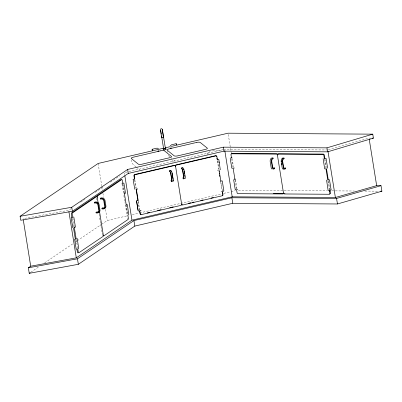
<?xml version="1.0" encoding="UTF-8"?>
<svg xmlns="http://www.w3.org/2000/svg" width="402" height="402" viewBox="0 0 402 402"><rect width="100%" height="100%" fill="white"/><g stroke="black" fill="none" stroke-linecap="round" stroke-linejoin="round"><path stroke-width="0.3" stroke-dasharray="2.01 1.51" d="M172.051 162.237L172.202 160.8L171.729 157.84M207.477 154.695L208.035 152.453M71.29 208.543L68.692 210.306L23.09 218.673M80.651 202.206L84.812 199.392M95.219 192.352L102.5 187.422M110.299 182.141L119.665 175.805M30.788 272.27L39.054 266.672M44.743 262.823L73.169 243.582M75.752 241.833L76.787 241.135M77.3 240.783L101.078 224.688M101.595 224.341L107.279 220.492L127.409 215.804M208.472 152.584L211.201 150.735M328.374 149.8L369.046 138.112L372.157 138.132M223.371 149.574L124.344 172.634L124.64 174.488M132.288 214.668L138.997 213.105M139.61 212.965L221.351 193.93M223.788 193.362L230.502 191.799M231.11 191.653L235.381 190.664M327.776 149.971L224.592 149.288L224.839 150.825M212.442 150.74L221.12 150.8M238.461 190.241L283.561 190.543M284.189 190.548L327.409 190.834M331.791 190.86L354.338 191.01M364.986 191.081L378.769 191.171M125.484 205.759L126.364 205.764L127.741 214.351M169.805 156.795L168.413 155.609L167.709 154.112M173.729 159.961L175.478 161.368M136.152 166.895C133.73 165.312 131.223 163.323 131.499 160.091M136.59 167.247L139.645 169.714M324.947 159.061L326.323 167.649M328.484 181.141L329.856 189.729M324.474 159.383L325.846 167.966M327.911 180.85L329.288 189.432M228.271 134.434L231.25 153.036M232.145 158.614L233.537 167.297M235.522 179.694L237.014 189.111M231.597 158.584L233.004 167.378M235.034 180.051L236.446 188.845M217.557 160.679L219.035 169.88M222.371 190.734L220.713 181.915L222.185 191.116M217.371 161.061L218.648 169.036M167.237 151.152L167.428 152.338M134.841 179.754L136.253 188.548M138.278 201.221L139.78 210.603M134.65 180.111L135.966 188.317M138.087 201.578L139.404 209.784M122.927 184.297L124.298 192.885M122.771 184.252L124.183 193.045M126.022 204.548L127.62 214.512M122.047 184.292L123.52 193.493M123.861 195.613L125.082 203.236M125.364 204.995L127.122 215.985M98.143 163.453L101.716 185.769M101.817 186.392L102.415 190.111M102.907 193.211L103.605 197.553M105.49 209.331L107.279 220.492M96.46 197.829L96.952 200.889M99.108 214.356L100.972 225.984M101.068 226.597L101.46 229.045M101.56 229.658L102.44 235.165A1.01 0.497 -89.6 0 1 102.455 235.688M72.817 218.015L74.32 227.396M76.254 239.481L77.666 248.275M72.124 219.18L72.501 221.527M72.878 223.874L73.063 225.045M73.159 225.633L73.44 227.391M75.375 239.476L75.566 240.647M75.656 241.235L76.033 243.582M102.58 235.602A1.01 0.497 -89.6 0 1 102.44 235.165M127.479 218.221A1.01 0.497 -89.6 0 1 127.374 219.211"/><path stroke-width="0.6" d="M162.302 129.454L163.423 137.193L163.162 137.333L161.609 137.474L160.509 129.982L160.659 129.052L161.257 128.685L161.941 128.851L162.358 129.625L165.408 148.383L164.529 148.78L163.599 148.665L161.554 135.901M78.727 248.868L77.254 238.537L76.822 238.451M128.806 214.975L127.333 204.638L126.56 204.482M137.675 188.824L136.66 189.392M159.051 150.896L157.81 151.182L158.242 150.891M141.117 210.291L140.097 210.859M171.533 147.986L170.297 148.278L170.729 147.981M220.296 169.775L218.824 159.443M323.123 158.604L324.65 168.78L325.424 168.935M326.565 180.071L328.092 190.246L328.861 190.402M170.177 146.037L171.579 144.755L176.207 143.68L176.508 144.846L176.247 144.635M163.403 148.388L162.991 148.76L164.549 148.946L166.011 148.288L165.539 148.057M163.574 149.454L163.162 149.82L164.714 150.011L166.182 149.353L165.709 149.117M152.147 149.283L152.343 150.524L152.147 149.283L156.775 148.202L157.669 148.232L158.468 148.765M176.207 143.68L176.121 144.152M171.342 146.403L228.075 133.193L372.765 134.152L373.403 138.137L327.595 151.84L223.959 151.152L128.278 173.433L72.38 211.271L20.738 220.261L20.1 216.276L98.143 163.453L164.021 148.112M20.1 216.276L71.742 207.281L127.64 169.448L223.321 147.167L326.957 147.851L372.765 134.152M98.224 203.342L97.239 197.221A1.01 0.497 -89.6 0 0 96.616 196.583L72.521 212.894A1.01 0.497 -89.6 0 0 72.199 214.171L72.722 217.432L71.184 217.869L72.782 227.839M94.415 202.427L95.681 202.437A2.703 2.226 55.9 0 1 98.43 205L99.304 210.447A2.703 2.226 55.9 0 1 97.369 212.98L96.103 212.975L96.033 212.377L97.229 212.387A2.151 1.769 55.9 0 0 98.776 210.352L97.932 205.06A2.151 1.769 55.9 0 0 95.726 203L94.53 202.99L94.415 202.427L95.078 201.975L96.344 201.985A2.703 2.226 55.9 0 1 99.093 204.553L99.967 209.995A2.703 2.226 55.9 0 1 99.138 212.201M100.354 198.407L101.621 198.412A2.703 2.226 55.9 0 1 104.369 200.98L105.244 206.422A2.703 2.226 55.9 0 1 103.309 208.96L102.043 208.95L101.932 208.387L103.128 208.392A2.151 1.769 55.9 0 0 104.676 206.357L103.832 201.07A2.151 1.769 55.9 0 0 101.621 199.005L100.425 199L100.354 198.407L101.018 197.955L102.284 197.965A2.703 2.226 55.9 0 1 105.033 200.533L105.907 205.975A2.703 2.226 55.9 0 1 105.078 208.181M94.53 202.99L94.907 202.734M100.425 199L100.711 198.809M96.033 212.377L96.696 211.929L97.892 211.939A2.151 1.769 55.9 0 0 98.802 211.668M101.932 208.387L102.595 207.934L103.791 207.945A2.151 1.769 55.9 0 0 104.696 207.673M28.351 267.797L30.703 266.204L76.305 257.838L131.957 220.17L232.205 196.824L335.389 197.508L376.659 185.644L381.016 185.674L381.9 191.191L337.459 203.97L232.773 203.276L134.811 226.09L78.345 264.305L29.235 273.315L28.351 267.797L77.46 258.787L133.926 220.567L231.889 197.754L336.574 198.447L381.016 185.674M74.32 227.396L76.164 238.899L74.621 239.336L76.219 249.305M29.235 273.315L30.271 272.616M274.621 167.951L273.978 168.388A2.151 1.06 -89.6 0 1 272.636 167.026L271.787 161.735A2.151 1.06 -89.6 0 1 272.476 159.001L273.119 158.564L272.988 157.986L272.305 158.448A2.703 1.332 -89.6 0 0 271.45 161.855L272.325 167.297A2.703 1.332 -89.6 0 0 273.993 168.996L274.677 168.533L274.621 167.951L273.39 167.946L273.445 168.523M284.003 158.056L283.32 158.519A2.703 1.332 -89.6 0 0 282.465 161.926L283.34 167.368A2.703 1.332 -89.6 0 0 285.008 169.066L285.691 168.604L285.561 168.026L284.912 168.463A2.151 1.06 -89.6 0 1 283.571 167.096L282.727 161.81A2.151 1.06 -89.6 0 1 283.41 159.071L284.058 158.639L284.003 158.056L282.772 158.051L282.088 158.514A2.703 1.332 -89.6 0 0 281.234 161.921L282.109 167.363A2.703 1.332 -89.6 0 0 283.777 169.056M327.645 168.267L326.047 158.303L324.349 158.614L323.826 155.358A1.01 0.834 55.9 0 0 322.796 154.393L278.129 154.097A1.01 0.834 55.9 0 0 277.405 155.046L283.485 193A1.01 0.834 55.9 0 0 284.515 193.965L329.183 194.261A1.01 0.834 55.9 0 0 329.906 193.307L329.384 190.051M326.193 170.116L326.665 169.795M331.082 189.734L329.484 179.769L327.786 180.081L325.947 168.579M329.63 191.583L330.102 191.262M161.609 137.474L161.87 137.333M124.419 193.864L125.489 193.141L123.896 183.171L123.123 183.016M74.34 227.763L75.41 227.035L73.817 217.07L73.385 216.985M233.793 168.177L234.326 167.976M222.788 191.603L223.859 190.875L222.261 180.91M237.235 189.643L237.763 189.442M330.077 190.257L331.027 189.895M165.242 147.825L170.121 146.69M139.78 210.603L140.303 213.864A1.01 0.94 -51.1 0 0 141.414 214.598L180.845 205.417A1.01 0.94 -51.1 0 0 181.649 204.236L175.568 166.282A1.01 0.94 -51.1 0 0 174.458 165.549L135.032 174.729A1.01 0.94 -51.1 0 0 134.228 175.91L134.745 179.171L133.127 179.247L134.725 189.216M171.785 180.583L171.021 180.759L171.408 181.076A2.151 0.502 76.9 0 0 171.694 179.523L170.845 174.232A2.151 0.502 76.9 0 0 169.905 171.689L169.383 170.805L170.719 170.493L171.131 170.825A2.703 0.633 76.9 0 1 172.307 173.991L173.177 179.433A2.703 0.633 76.9 0 1 172.825 181.372L172.413 181.041M183.498 177.855L182.925 177.991L183.312 178.302A2.151 0.502 76.9 0 0 183.598 176.749L182.749 171.458A2.151 0.502 76.9 0 0 181.81 168.915L181.372 168.011L182.709 167.699L183.121 168.031A2.703 0.633 76.9 0 1 184.292 171.202L185.166 176.644A2.703 0.633 76.9 0 1 184.809 178.578L184.397 178.247M218.482 159.373L217.15 159.684L217.437 159.916L216.914 156.654A1.01 0.94 -51.1 0 0 215.804 155.921L176.372 165.101A1.01 0.94 -51.1 0 0 175.568 166.282L175.282 166.051A1.01 0.94 -51.1 0 0 174.172 165.317L134.745 174.498A1.01 0.94 -51.1 0 0 133.941 175.679L134.464 178.94M136.343 189.136L138.187 200.638L136.564 200.714L138.067 210.095M221.919 180.84L220.587 181.151L220.874 181.382L219.035 169.88M147.197 212.954L149.619 212.387M157.509 210.553L161.147 209.703M169.639 207.728L173.277 206.879M188.538 203.327L190.965 202.759M192.181 202.477L194 202.055M200.673 200.503L203.095 199.935M210.985 198.101L213.412 197.533M372.157 138.132L373.403 138.137M230.753 157.669L231.979 157.679L231.502 158.001L230.979 154.74A1.01 0.834 55.9 0 1 231.708 153.79L276.37 154.087A1.01 0.834 55.9 0 1 277.405 155.046M272.988 157.986L271.757 157.976L271.074 158.438A2.703 1.332 -89.6 0 0 270.219 161.845L271.094 167.287A2.703 1.332 -89.6 0 0 272.084 169.071M272.591 158.559L273.119 158.564M283.355 158.634L284.058 158.639M284.33 168.016L285.561 168.026M234.19 179.136L235.416 179.146L234.944 179.468L233.1 167.966M121.922 183.528L122.801 183.533L122.278 180.272A1.01 0.497 -89.6 0 0 121.655 179.639L97.56 195.945A1.01 0.497 -89.6 0 0 97.239 197.221M380.649 191.186L381.9 191.191M273.305 193.563L283.229 193.628A1.01 0.834 55.9 0 0 283.918 193.156M232.577 168.317L231.803 168.162L230.21 158.197M217.698 170.192L218.13 170.277M236.014 189.784L235.245 189.628L233.647 179.664M221.14 191.659L221.567 191.744M138.881 211L138.107 210.844L136.514 200.879M163.152 137.137L163.423 137.193M165.127 148.243L165.408 148.383M218.989 171.182L219.276 171.413M222.432 192.648L222.718 192.88M181.372 168.011L181.784 168.343A2.703 0.633 76.9 0 1 182.955 171.513L183.825 176.955A2.703 0.633 76.9 0 1 183.473 178.89L182.925 177.991M171.247 171.378L170.719 170.493M169.383 170.805L169.795 171.136A2.703 0.633 76.9 0 1 170.966 174.302L171.835 179.744A2.703 0.633 76.9 0 1 171.483 181.684L171.021 180.759M102.595 207.934L102.706 208.502M160.654 130.474L161.026 132.635M161.101 133.117L161.262 134.077M369.242 139.343L376.659 185.644M336.574 198.447L337.459 203.97M327.972 151.207L335.389 197.508M326.957 147.851L327.595 151.84M324.826 158.293L324.303 155.036A1.01 0.834 55.9 0 0 323.268 154.072L278.606 153.775A1.01 0.834 55.9 0 0 277.877 154.73A1.01 0.834 55.9 0 0 276.847 153.765L232.18 153.469A1.01 0.834 55.9 0 0 231.497 153.941M326.499 168.77L328.263 179.759M329.856 189.729L330.379 192.985A1.01 0.834 55.9 0 1 329.655 193.94M281.777 163.564L281.968 164.74M236.537 189.432L237.059 192.694A1.01 0.834 55.9 0 0 238.095 193.653L282.757 193.95A1.01 0.834 55.9 0 0 283.485 193M224.839 150.825L232.205 196.824M231.889 197.754L232.773 203.276M223.321 147.167L223.959 151.152M218.859 161.72L219.045 162.89M222.472 191.347L222.994 194.608A1.01 0.94 -51.1 0 1 222.19 195.789L182.759 204.97A1.01 0.94 -51.1 0 1 181.649 204.236M216.889 158.056L217.065 159.142M219.276 172.94L219.462 174.116M219.648 175.287L219.839 176.458M222.522 193.226L222.708 194.377M184.091 171.146L184.563 174.086M184.749 175.262L184.935 176.438M172.282 174.508L173.036 179.207M136.057 188.905L137.901 200.407M139.584 210.914L140.017 213.633A1.01 0.94 -51.1 0 0 141.127 214.367M127.64 169.448L128.278 173.433M133.926 220.567L134.811 226.09M124.841 175.719L131.957 220.17M124.399 193.498L126.243 205M127.836 214.964L128.359 218.226A1.01 0.497 -89.6 0 1 128.037 219.502L103.947 235.808A1.01 0.497 -89.6 0 1 103.319 235.175L99.495 211.301M71.742 207.281L72.38 211.271M77.757 248.863L78.279 252.119A1.01 0.497 -89.6 0 0 78.908 252.757L102.997 236.451A1.01 0.497 -89.6 0 0 103.319 235.175M71.842 217.422L71.325 214.165A1.01 0.497 -89.6 0 1 71.641 212.884L95.736 196.578A1.01 0.497 -89.6 0 1 96.224 196.779M73.536 227.994L75.285 238.888M76.877 248.858L77.4 252.114A1.01 0.497 -89.6 0 0 78.028 252.752M77.46 258.787L78.345 264.305M68.888 211.537L76.305 257.838M23.286 219.904L30.703 266.204M101.018 197.955L101.093 198.548M282.772 158.051L282.827 158.629M182.709 167.699L182.759 168.287M171.935 172.815A2.151 0.502 76.9 0 1 172.187 173.92M216.628 156.423A1.01 0.94 -51.1 0 0 215.517 155.69L176.086 164.87A1.01 0.94 -51.1 0 0 175.282 166.051M222.653 194.885A1.01 0.94 -51.1 0 1 222.361 195.317M183.503 169.131A2.151 0.502 76.9 0 1 183.84 170.041M182.473 204.739A1.01 0.94 -51.1 0 1 181.568 204.452M281.495 161.8A2.151 1.06 -89.6 0 1 281.465 160.669M121.263 179.83A1.01 0.497 -89.6 0 0 120.776 179.629L96.681 195.94A1.01 0.497 -89.6 0 0 96.349 196.694M173.116 180.181A2.151 0.502 76.9 0 1 173.016 180.734M284.988 193.643A1.01 0.834 55.9 0 1 284.531 193.513M160.83 150.785L133.268 157.202A2.909 0.814 -9.1 0 0 131.333 158.509L138.343 164.167A2.909 0.814 -9.1 0 0 141.926 164.192L169.488 157.77A2.909 0.814 -9.1 0 0 171.423 156.463L164.408 150.805A2.909 0.814 -9.1 0 0 160.83 150.785M196.658 142.439L169.096 148.856A2.909 0.814 -9.1 0 0 167.167 150.167L174.177 155.82A2.909 0.814 -9.1 0 0 177.759 155.845L205.321 149.428A2.909 0.814 -9.1 0 0 207.251 148.122L200.241 142.464A2.909 0.814 -9.1 0 0 196.658 142.439"/></g></svg>
